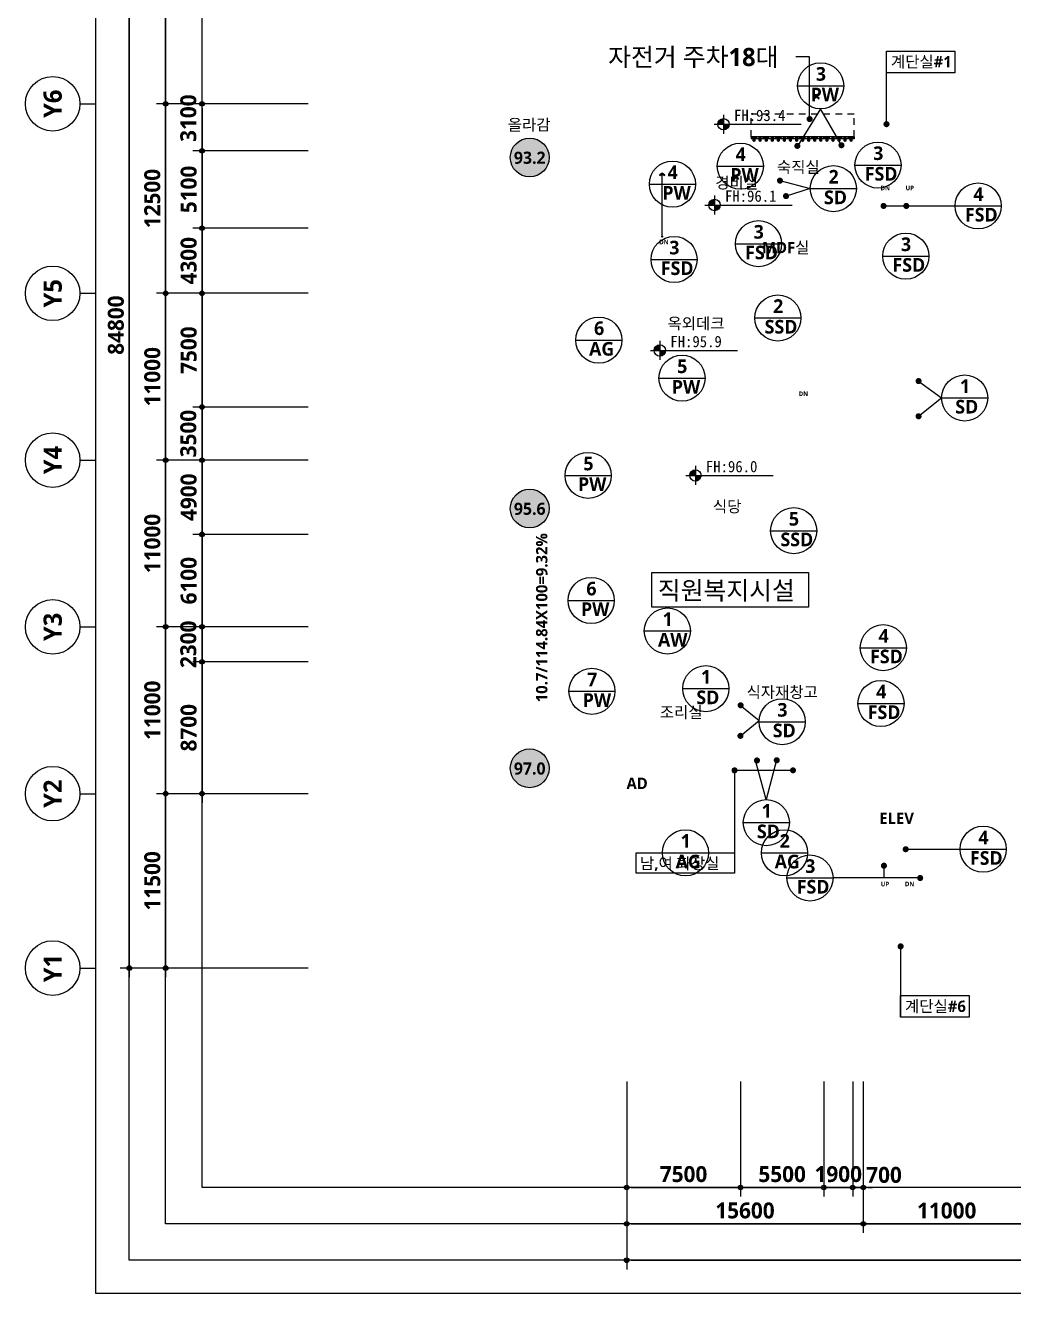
# Model space of a CAD drawing. Header units: millimetres. Extents: x 28132 to 190005487, y 7641 to 455456909.
# Drawn here: x 532132 to 597295, y 36445 to 120087 of the extents above; entities that cross this region are included whole.
import ezdxf
from ezdxf.enums import TextEntityAlignment as Align

# ---------------------------------------------------------------- set-up
doc = ezdxf.new("R2010")
doc.units = ezdxf.units.MM
doc.header["$LTSCALE"] = 400
doc.header["$MEASUREMENT"] = 0
doc.header["$PDSIZE"] = -10
doc.linetypes.add('HID', pattern=[2, 1.1, -0.9])
doc.layers.get('0').update_dxf_attribs({"linetype": 'CONTINUOUS'})
doc.layers.get('Defpoints').update_dxf_attribs({"color": 153, "linetype": 'CONTINUOUS'})
for name, color, linetype in [('0_AW', 3, 'CONTINUOUS'), ('0_FSD', 1, 'CONTINUOUS'), ('0_SD', 4, 'CONTINUOUS'), ('0_SSD', 4, 'CONTINUOUS'), ('A-ANNO-TEXT2', 7, 'CONTINUOUS'), ('SYM', 8, 'CONTINUOUS'), ('X-SEC-종$0$A-ST-AXIS-BUB', 7, 'CONTINUOUS'), ('도로레벨', 5, 'CONTINUOUS'), ('자전거거치대', 5, 'CONTINUOUS')]:
    doc.layers.add(name, color=color, linetype=linetype)
doc.layers.add('A-XXXX-SYMB', color=7, linetype='CONTINUOUS', lineweight=25)
doc.layers.add('XR-평면도$0$A-SSXK-LEAD', color=7, linetype='CONTINUOUS', lineweight=25)
doc.layers.add('Defpoint', color=161, linetype='CONTINUOUS', plot=False)
doc.styles.add('돋움체', font='')
doc.styles.add('송현플러스-돋움체', font='NanumGothicBold.ttf')
doc.styles.get('돋움체').set_extended_font_data('DotumChe')
doc.dimstyles.new('SHP 600', dxfattribs={"dimscale": 300, "dimtxt": 3.5, "dimasz": 1, "dimexe": 2, "dimexo": 2, "dimgap": 1, "dimtad": 1, "dimdec": 0, "dimzin": 0, "dimdsep": 46, "dimtxsty": '송현플러스-돋움체', "dimblk": 'DIMDOT', "dimcen": 0.09, "dimclrt": 3, "dimadec": 0, "dimazin": 1, "dimtfac": 1, "dimtdec": 0, "dimtix": 1, "dimtmove": 2, "dimatfit": 0, "dimldrblk": 'DIMDOT', "dimfxl": 1, "dimtfillclr": 3, "dimtolj": 1, "dimtzin": 0, "dimarcsym": 0})

# ---------------------------------------------------------------- blocks, each defined once
blk = doc.blocks.new('DIMDOT')
at = {"color": 0}
blk.add_line((-2, 0), (2, 0), dxfattribs=at)
for radius in [0.5, 0.25]:
    blk.add_circle((0, 0), radius, dxfattribs=at)
blk = doc.blocks.new('*D105')
at = {"color": 0, "lineweight": -2}
for p, q in [((550782, 142716), (538382, 142716)), ((538982, 142416), (538982, 58216)), ((550782, 57916), (538382, 57916))]:
    blk.add_line(p, q, dxfattribs=at)
at = {"layer": 'Defpoints', "color": 0}
for p in [(551382, 142716), (538982, 57916), (551382, 57916)]:
    blk.add_point(p, dxfattribs=at)
at = {"color": 0, "linetype": 'ByBlock', "lineweight": -2, "xscale": 300, "yscale": 300, "zscale": 300}
for p, rotation in [((538982, 142716), 90), ((538982, 57916), 270)]:
    blk.add_blockref('DIMDOT', p, dxfattribs=dict(at, rotation=rotation))
at = {"color": 3, "insert": (538102, 100316), "char_height": 1050, "attachment_point": 5, "rotation": 90, "style": '송현플러스-돋움체'}
blk.add_mtext('\\A1;84800', dxfattribs=at)
blk = doc.blocks.new('*D106')
at = {"color": 0, "lineweight": -2}
for p, q in [((550782, 69416), (540782, 69416)), ((541382, 69116), (541382, 58216)), ((550782, 57916), (540782, 57916))]:
    blk.add_line(p, q, dxfattribs=at)
at = {"layer": 'Defpoints', "color": 0}
for p in [(551382, 69416), (541382, 57916), (551382, 57916)]:
    blk.add_point(p, dxfattribs=at)
at = {"color": 0, "linetype": 'ByBlock', "lineweight": -2, "xscale": 300, "yscale": 300, "zscale": 300}
for p, rotation in [((541382, 69416), 90), ((541382, 57916), 270)]:
    blk.add_blockref('DIMDOT', p, dxfattribs=dict(at, rotation=rotation))
at = {"color": 3, "insert": (540505, 63666), "char_height": 1050, "attachment_point": 5, "rotation": 90, "style": '송현플러스-돋움체'}
blk.add_mtext('\\A1;11500', dxfattribs=at)
blk = doc.blocks.new('*D107')
at = {"color": 0, "lineweight": -2}
for p, q in [((550782, 80416), (540782, 80416)), ((541382, 80116), (541382, 69716)), ((550782, 69416), (540782, 69416))]:
    blk.add_line(p, q, dxfattribs=at)
at = {"layer": 'Defpoints', "color": 0}
for p in [(551382, 80416), (541382, 69416), (551382, 69416)]:
    blk.add_point(p, dxfattribs=at)
at = {"color": 0, "linetype": 'ByBlock', "lineweight": -2, "xscale": 300, "yscale": 300, "zscale": 300}
for p, rotation in [((541382, 80416), 90), ((541382, 69416), 270)]:
    blk.add_blockref('DIMDOT', p, dxfattribs=dict(at, rotation=rotation))
at = {"color": 3, "insert": (540506, 74916), "char_height": 1050, "attachment_point": 5, "rotation": 90, "style": '송현플러스-돋움체'}
blk.add_mtext('\\A1;11000', dxfattribs=at)
blk = doc.blocks.new('*D108')
at = {"color": 0, "lineweight": -2}
for p, q in [((550782, 91416), (540782, 91416)), ((541382, 91116), (541382, 80716)), ((550782, 80416), (540782, 80416))]:
    blk.add_line(p, q, dxfattribs=at)
at = {"layer": 'Defpoints', "color": 0}
for p in [(551382, 91416), (541382, 80416), (551382, 80416)]:
    blk.add_point(p, dxfattribs=at)
at = {"color": 0, "linetype": 'ByBlock', "lineweight": -2, "xscale": 300, "yscale": 300, "zscale": 300}
for p, rotation in [((541382, 91416), 90), ((541382, 80416), 270)]:
    blk.add_blockref('DIMDOT', p, dxfattribs=dict(at, rotation=rotation))
at = {"color": 3, "insert": (540506, 85916), "char_height": 1050, "attachment_point": 5, "rotation": 90, "style": '송현플러스-돋움체'}
blk.add_mtext('\\A1;11000', dxfattribs=at)
blk = doc.blocks.new('*D109')
at = {"color": 0, "lineweight": -2}
for p, q in [((550782, 102416), (540782, 102416)), ((541382, 102116), (541382, 91716)), ((550782, 91416), (540782, 91416))]:
    blk.add_line(p, q, dxfattribs=at)
at = {"layer": 'Defpoints', "color": 0}
for p in [(551382, 102416), (541382, 91416), (551382, 91416)]:
    blk.add_point(p, dxfattribs=at)
at = {"color": 0, "linetype": 'ByBlock', "lineweight": -2, "xscale": 300, "yscale": 300, "zscale": 300}
for p, rotation in [((541382, 102416), 90), ((541382, 91416), 270)]:
    blk.add_blockref('DIMDOT', p, dxfattribs=dict(at, rotation=rotation))
at = {"color": 3, "insert": (540506, 96916), "char_height": 1050, "attachment_point": 5, "rotation": 90, "style": '송현플러스-돋움체'}
blk.add_mtext('\\A1;11000', dxfattribs=at)
blk = doc.blocks.new('*D110')
at = {"color": 0, "lineweight": -2}
for p, q in [((550782, 114916), (540782, 114916)), ((541382, 114616), (541382, 102716)), ((550782, 102416), (540782, 102416))]:
    blk.add_line(p, q, dxfattribs=at)
at = {"layer": 'Defpoints', "color": 0}
for p in [(551382, 114916), (541382, 102416), (551382, 102416)]:
    blk.add_point(p, dxfattribs=at)
at = {"color": 0, "linetype": 'ByBlock', "lineweight": -2, "xscale": 300, "yscale": 300, "zscale": 300}
for p, rotation in [((541382, 114916), 90), ((541382, 102416), 270)]:
    blk.add_blockref('DIMDOT', p, dxfattribs=dict(at, rotation=rotation))
at = {"color": 3, "insert": (540503, 108666), "char_height": 1050, "attachment_point": 5, "rotation": 90, "style": '송현플러스-돋움체'}
blk.add_mtext('\\A1;12500', dxfattribs=at)
blk = doc.blocks.new('*D111')
at = {"color": 0, "lineweight": -2}
for p, q in [((550782, 130216), (540782, 130216)), ((541382, 129916), (541382, 115216)), ((550782, 114916), (540782, 114916))]:
    blk.add_line(p, q, dxfattribs=at)
at = {"layer": 'Defpoints', "color": 0}
for p in [(551382, 130216), (541382, 114916), (551382, 114916)]:
    blk.add_point(p, dxfattribs=at)
at = {"color": 0, "linetype": 'ByBlock', "lineweight": -2, "xscale": 300, "yscale": 300, "zscale": 300}
for p, rotation in [((541382, 130216), 90), ((541382, 114916), 270)]:
    blk.add_blockref('DIMDOT', p, dxfattribs=dict(at, rotation=rotation))
at = {"color": 3, "insert": (540502, 122566), "char_height": 1050, "attachment_point": 5, "rotation": 90, "style": '송현플러스-돋움체'}
blk.add_mtext('\\A1;15300', dxfattribs=at)
blk = doc.blocks.new('*D113')
at = {"color": 0, "lineweight": -2}
for p, q in [((550782, 114916), (543182, 114916)), ((543782, 114616), (543782, 112116)), ((550782, 111816), (543182, 111816))]:
    blk.add_line(p, q, dxfattribs=at)
at = {"layer": 'Defpoints', "color": 0}
for p in [(551382, 114916), (543782, 111816), (551382, 111816)]:
    blk.add_point(p, dxfattribs=at)
at = {"color": 0, "linetype": 'ByBlock', "lineweight": -2, "xscale": 300, "yscale": 300, "zscale": 300}
for p, rotation in [((543782, 114916), 90), ((543782, 111816), 270)]:
    blk.add_blockref('DIMDOT', p, dxfattribs=dict(at, rotation=rotation))
at = {"color": 3, "insert": (542881, 113966), "char_height": 1050, "attachment_point": 5, "rotation": 90, "style": '송현플러스-돋움체'}
blk.add_mtext('\\A1;3100', dxfattribs=at)
blk = doc.blocks.new('*D114')
at = {"color": 0, "lineweight": -2}
for p, q in [((550782, 111816), (543182, 111816)), ((543782, 111516), (543782, 107016)), ((550782, 106716), (543182, 106716))]:
    blk.add_line(p, q, dxfattribs=at)
at = {"layer": 'Defpoints', "color": 0}
for p in [(551382, 111816), (543782, 106716), (551382, 106716)]:
    blk.add_point(p, dxfattribs=at)
at = {"color": 0, "linetype": 'ByBlock', "lineweight": -2, "xscale": 300, "yscale": 300, "zscale": 300}
for p, rotation in [((543782, 111816), 90), ((543782, 106716), 270)]:
    blk.add_blockref('DIMDOT', p, dxfattribs=dict(at, rotation=rotation))
at = {"color": 3, "insert": (542905, 109266), "char_height": 1050, "attachment_point": 5, "rotation": 90, "style": '송현플러스-돋움체'}
blk.add_mtext('\\A1;5100', dxfattribs=at)
blk = doc.blocks.new('*D115')
at = {"color": 0, "lineweight": -2}
for p, q in [((550782, 106716), (543182, 106716)), ((543782, 106416), (543782, 102716)), ((550782, 102416), (543182, 102416))]:
    blk.add_line(p, q, dxfattribs=at)
at = {"layer": 'Defpoints', "color": 0}
for p in [(551382, 106716), (543782, 102416), (551382, 102416)]:
    blk.add_point(p, dxfattribs=at)
at = {"color": 0, "linetype": 'ByBlock', "lineweight": -2, "xscale": 300, "yscale": 300, "zscale": 300}
for p, rotation in [((543782, 106716), 90), ((543782, 102416), 270)]:
    blk.add_blockref('DIMDOT', p, dxfattribs=dict(at, rotation=rotation))
at = {"color": 3, "insert": (542902, 104566), "char_height": 1050, "attachment_point": 5, "rotation": 90, "style": '송현플러스-돋움체'}
blk.add_mtext('\\A1;4300', dxfattribs=at)
blk = doc.blocks.new('*D116')
at = {"color": 0, "lineweight": -2}
for p, q in [((550782, 102416), (543182, 102416)), ((543782, 102116), (543782, 95216)), ((550782, 94916), (543182, 94916))]:
    blk.add_line(p, q, dxfattribs=at)
at = {"layer": 'Defpoints', "color": 0}
for p in [(551382, 102416), (543782, 94916), (551382, 94916)]:
    blk.add_point(p, dxfattribs=at)
at = {"color": 0, "linetype": 'ByBlock', "lineweight": -2, "xscale": 300, "yscale": 300, "zscale": 300}
for p, rotation in [((543782, 102416), 90), ((543782, 94916), 270)]:
    blk.add_blockref('DIMDOT', p, dxfattribs=dict(at, rotation=rotation))
at = {"color": 3, "insert": (542905, 98666), "char_height": 1050, "attachment_point": 5, "rotation": 90, "style": '송현플러스-돋움체'}
blk.add_mtext('\\A1;7500', dxfattribs=at)
blk = doc.blocks.new('*D117')
at = {"color": 0, "lineweight": -2}
for p, q in [((550782, 94916), (543182, 94916)), ((543782, 94616), (543782, 91716)), ((550782, 91416), (543182, 91416))]:
    blk.add_line(p, q, dxfattribs=at)
at = {"layer": 'Defpoints', "color": 0}
for p in [(551382, 94916), (543782, 91416), (551382, 91416)]:
    blk.add_point(p, dxfattribs=at)
at = {"color": 0, "linetype": 'ByBlock', "lineweight": -2, "xscale": 300, "yscale": 300, "zscale": 300}
for p, rotation in [((543782, 94916), 90), ((543782, 91416), 270)]:
    blk.add_blockref('DIMDOT', p, dxfattribs=dict(at, rotation=rotation))
at = {"color": 3, "insert": (542881, 93166), "char_height": 1050, "attachment_point": 5, "rotation": 90, "style": '송현플러스-돋움체'}
blk.add_mtext('\\A1;3500', dxfattribs=at)
blk = doc.blocks.new('*D118')
at = {"color": 0, "lineweight": -2}
for p, q in [((550782, 91416), (543182, 91416)), ((543782, 91116), (543782, 86816)), ((550782, 86516), (543182, 86516))]:
    blk.add_line(p, q, dxfattribs=at)
at = {"layer": 'Defpoints', "color": 0}
for p in [(551382, 91416), (543782, 86516), (551382, 86516)]:
    blk.add_point(p, dxfattribs=at)
at = {"color": 0, "linetype": 'ByBlock', "lineweight": -2, "xscale": 300, "yscale": 300, "zscale": 300}
for p, rotation in [((543782, 91416), 90), ((543782, 86516), 270)]:
    blk.add_blockref('DIMDOT', p, dxfattribs=dict(at, rotation=rotation))
at = {"color": 3, "insert": (542902, 88966), "char_height": 1050, "attachment_point": 5, "rotation": 90, "style": '송현플러스-돋움체'}
blk.add_mtext('\\A1;4900', dxfattribs=at)
blk = doc.blocks.new('*D119')
at = {"color": 0, "lineweight": -2}
for p, q in [((550782, 86516), (543182, 86516)), ((543782, 86216), (543782, 80716)), ((550782, 80416), (543182, 80416))]:
    blk.add_line(p, q, dxfattribs=at)
at = {"layer": 'Defpoints', "color": 0}
for p in [(551382, 86516), (543782, 80416), (551382, 80416)]:
    blk.add_point(p, dxfattribs=at)
at = {"color": 0, "linetype": 'ByBlock', "lineweight": -2, "xscale": 300, "yscale": 300, "zscale": 300}
for p, rotation in [((543782, 86516), 90), ((543782, 80416), 270)]:
    blk.add_blockref('DIMDOT', p, dxfattribs=dict(at, rotation=rotation))
at = {"color": 3, "insert": (542902, 83466), "char_height": 1050, "attachment_point": 5, "rotation": 90, "style": '송현플러스-돋움체'}
blk.add_mtext('\\A1;6100', dxfattribs=at)
blk = doc.blocks.new('*D120')
at = {"color": 0, "lineweight": -2}
for p, q in [((550782, 80416), (543182, 80416)), ((543782, 80116), (543782, 78416)), ((550782, 78116), (543182, 78116))]:
    blk.add_line(p, q, dxfattribs=at)
at = {"layer": 'Defpoints', "color": 0}
for p in [(551382, 80416), (543782, 78116), (551382, 78116)]:
    blk.add_point(p, dxfattribs=at)
at = {"color": 0, "linetype": 'ByBlock', "lineweight": -2, "xscale": 300, "yscale": 300, "zscale": 300}
for p, rotation in [((543782, 80416), 90), ((543782, 78116), 270)]:
    blk.add_blockref('DIMDOT', p, dxfattribs=dict(at, rotation=rotation))
at = {"color": 3, "insert": (542881, 79266), "char_height": 1050, "attachment_point": 5, "rotation": 90, "style": '송현플러스-돋움체'}
blk.add_mtext('\\A1;2300', dxfattribs=at)
blk = doc.blocks.new('*D121')
at = {"color": 0, "lineweight": -2}
for p, q in [((550782, 78116), (543182, 78116)), ((543782, 77816), (543782, 69716)), ((550782, 69416), (543182, 69416))]:
    blk.add_line(p, q, dxfattribs=at)
at = {"layer": 'Defpoints', "color": 0}
for p in [(551382, 78116), (543782, 69416), (551382, 69416)]:
    blk.add_point(p, dxfattribs=at)
at = {"color": 0, "linetype": 'ByBlock', "lineweight": -2, "xscale": 300, "yscale": 300, "zscale": 300}
for p, rotation in [((543782, 78116), 90), ((543782, 69416), 270)]:
    blk.add_blockref('DIMDOT', p, dxfattribs=dict(at, rotation=rotation))
at = {"color": 3, "insert": (542902, 73766), "char_height": 1050, "attachment_point": 5, "rotation": 90, "style": '송현플러스-돋움체'}
blk.add_mtext('\\A1;8700', dxfattribs=at)
blk = doc.blocks.new('X-SEC-종$0$A-ST-AXIS-BUB-1')
at = {"layer": 'X-SEC-종$0$A-ST-AXIS-BUB'}
blk.add_line((0, 350), (0, 0), dxfattribs=at)
blk.add_circle((0, 950), 600, dxfattribs=at)
blk = doc.blocks.new('A$C2E1A0DD2')
at = {"layer": 'A-XXXX-SYMB'}
h = blk.add_hatch(color=256, dxfattribs=at)
h.paths.add_polyline_path([(750, 1200, 0.4142136), (300, 750), (750, 750)])
h.paths.add_polyline_path([(1200, 750), (750, 750), (750, 300, 0.4142136)])
for p, q in [((750, 1500), (750, 0)), ((0, 750), (1500, 750))]:
    blk.add_line(p, q, dxfattribs=at)
blk.add_circle((750, 750), 450, dxfattribs=at)
blk = doc.blocks.new('A$C33BE775C')
at = {"layer": 'A-XXXX-SYMB'}
blk.add_line((1250, 625), (5743, 625), dxfattribs=at)
at = {"layer": 'A-XXXX-SYMB', "xscale": 0.8333333333333334, "yscale": 0.8333333333333334, "zscale": 0.8333333333333334}
blk.add_blockref('A$C2E1A0DD2', (0, 0), dxfattribs=at)
blk = doc.blocks.new('XR-평면도$0$8F-PLAN$0$arrow2')
at = {"color": 8}
blk.add_lwpolyline([(0, 0.87), (0.74, 0), (0, -0.87), (0.15, -1), (1, 0), (0.15, 1)], close=True, dxfattribs=at)
for points in [[(0, 0.87), (0.15, 1), (0.74, 0), (1, 0)], [(0.74, 0), (1, 0), (0, -0.87), (0.15, -1)]]:
    blk.add_solid(points, dxfattribs=at)
blk = doc.blocks.new('*D289')
at = {"color": 0, "lineweight": -2}
for p, q in [((587382, 50445), (587382, 40445)), ((598382, 50445), (598382, 40445)), ((587682, 41045), (598082, 41045))]:
    blk.add_line(p, q, dxfattribs=at)
at = {"layer": 'Defpoints', "color": 0}
for p in [(587382, 51045), (598382, 51045), (598382, 41045)]:
    blk.add_point(p, dxfattribs=at)
at = {"color": 0, "linetype": 'ByBlock', "lineweight": -2, "xscale": 300, "yscale": 300, "zscale": 300, "rotation": 180}
blk.add_blockref('DIMDOT', (587382, 41045), dxfattribs=at)
at = {"color": 0, "linetype": 'ByBlock', "lineweight": -2, "xscale": 300, "yscale": 300, "zscale": 300}
blk.add_blockref('DIMDOT', (598382, 41045), dxfattribs=at)
at = {"color": 3, "insert": (592882, 41921), "char_height": 1050, "attachment_point": 5, "style": '송현플러스-돋움체'}
blk.add_mtext('\\A1;11000', dxfattribs=at)
blk = doc.blocks.new('*D290')
at = {"color": 0, "lineweight": -2}
for p, q in [((571782, 50445), (571782, 40445)), ((587382, 50445), (587382, 40445)), ((572082, 41045), (587082, 41045))]:
    blk.add_line(p, q, dxfattribs=at)
at = {"layer": 'Defpoints', "color": 0}
for p in [(571782, 51045), (587382, 51045), (587382, 41045)]:
    blk.add_point(p, dxfattribs=at)
at = {"color": 0, "linetype": 'ByBlock', "lineweight": -2, "xscale": 300, "yscale": 300, "zscale": 300, "rotation": 180}
blk.add_blockref('DIMDOT', (571782, 41045), dxfattribs=at)
at = {"color": 0, "linetype": 'ByBlock', "lineweight": -2, "xscale": 300, "yscale": 300, "zscale": 300}
blk.add_blockref('DIMDOT', (587382, 41045), dxfattribs=at)
at = {"color": 3, "insert": (579582, 41924), "char_height": 1050, "attachment_point": 5, "style": '송현플러스-돋움체'}
blk.add_mtext('\\A1;15600', dxfattribs=at)
blk = doc.blocks.new('*D291')
at = {"color": 0, "lineweight": -2}
for p, q in [((571782, 50445), (571782, 42845)), ((579282, 50445), (579282, 42845)), ((572082, 43445), (578982, 43445))]:
    blk.add_line(p, q, dxfattribs=at)
at = {"layer": 'Defpoints', "color": 0}
for p in [(571782, 51045), (579282, 51045), (579282, 43445)]:
    blk.add_point(p, dxfattribs=at)
at = {"color": 0, "linetype": 'ByBlock', "lineweight": -2, "xscale": 300, "yscale": 300, "zscale": 300, "rotation": 180}
blk.add_blockref('DIMDOT', (571782, 43445), dxfattribs=at)
at = {"color": 0, "linetype": 'ByBlock', "lineweight": -2, "xscale": 300, "yscale": 300, "zscale": 300}
blk.add_blockref('DIMDOT', (579282, 43445), dxfattribs=at)
at = {"color": 3, "insert": (575532, 44322), "char_height": 1050, "attachment_point": 5, "style": '송현플러스-돋움체'}
blk.add_mtext('\\A1;7500', dxfattribs=at)
blk = doc.blocks.new('*D292')
at = {"color": 0, "lineweight": -2}
for p, q in [((579282, 50445), (579282, 42845)), ((584782, 50445), (584782, 42845)), ((579582, 43445), (584482, 43445))]:
    blk.add_line(p, q, dxfattribs=at)
at = {"layer": 'Defpoints', "color": 0}
for p in [(579282, 51045), (584782, 51045), (584782, 43445)]:
    blk.add_point(p, dxfattribs=at)
at = {"color": 0, "linetype": 'ByBlock', "lineweight": -2, "xscale": 300, "yscale": 300, "zscale": 300, "rotation": 180}
blk.add_blockref('DIMDOT', (579282, 43445), dxfattribs=at)
at = {"color": 0, "linetype": 'ByBlock', "lineweight": -2, "xscale": 300, "yscale": 300, "zscale": 300}
blk.add_blockref('DIMDOT', (584782, 43445), dxfattribs=at)
at = {"color": 3, "insert": (582032, 44322), "char_height": 1050, "attachment_point": 5, "style": '송현플러스-돋움체'}
blk.add_mtext('\\A1;5500', dxfattribs=at)
blk = doc.blocks.new('*D293')
at = {"color": 0, "lineweight": -2}
for p, q in [((584782, 50445), (584782, 42845)), ((586682, 50445), (586682, 42845)), ((584482, 43445), (584182, 43445)), ((584782, 43445), (586682, 43445)), ((586982, 43445), (587282, 43445))]:
    blk.add_line(p, q, dxfattribs=at)
at = {"layer": 'Defpoints', "color": 0}
for p in [(584782, 51045), (586682, 51045), (586682, 43445)]:
    blk.add_point(p, dxfattribs=at)
at = {"color": 0, "linetype": 'ByBlock', "lineweight": -2, "xscale": 300, "yscale": 300, "zscale": 300}
blk.add_blockref('DIMDOT', (584782, 43445), dxfattribs=at)
at = {"color": 0, "linetype": 'ByBlock', "lineweight": -2, "xscale": 300, "yscale": 300, "zscale": 300, "rotation": 180}
blk.add_blockref('DIMDOT', (586682, 43445), dxfattribs=at)
at = {"color": 3, "insert": (585732, 44324), "char_height": 1050, "attachment_point": 5, "style": '송현플러스-돋움체'}
blk.add_mtext('\\A1;1900', dxfattribs=at)
blk = doc.blocks.new('*D294')
at = {"color": 0, "lineweight": -2}
for p, q in [((586682, 50445), (586682, 42845)), ((587382, 50445), (587382, 42845)), ((586382, 43445), (586082, 43445)), ((586682, 43445), (587382, 43445)), ((587682, 43445), (587982, 43445))]:
    blk.add_line(p, q, dxfattribs=at)
at = {"layer": 'Defpoints', "color": 0}
for p in [(586682, 51045), (587382, 51045), (587382, 43445)]:
    blk.add_point(p, dxfattribs=at)
at = {"color": 0, "linetype": 'ByBlock', "lineweight": -2, "xscale": 300, "yscale": 300, "zscale": 300}
blk.add_blockref('DIMDOT', (586682, 43445), dxfattribs=at)
at = {"color": 0, "linetype": 'ByBlock', "lineweight": -2, "xscale": 300, "yscale": 300, "zscale": 300, "rotation": 180}
blk.add_blockref('DIMDOT', (587382, 43445), dxfattribs=at)
at = {"color": 3, "insert": (588751, 44271), "char_height": 1050, "attachment_point": 5, "style": '송현플러스-돋움체'}
blk.add_mtext('\\A1;700', dxfattribs=at)
blk = doc.blocks.new('*D295')
at = {"color": 0, "lineweight": -2}
for p, q in [((571782, 50445), (571782, 38045)), ((686382, 50445), (686382, 38045)), ((572082, 38645), (686082, 38645))]:
    blk.add_line(p, q, dxfattribs=at)
at = {"layer": 'Defpoints', "color": 0}
for p in [(571782, 51045), (686382, 51045), (686382, 38645)]:
    blk.add_point(p, dxfattribs=at)
at = {"color": 0, "linetype": 'ByBlock', "lineweight": -2, "xscale": 300, "yscale": 300, "zscale": 300, "rotation": 180}
blk.add_blockref('DIMDOT', (571782, 38645), dxfattribs=at)
at = {"color": 0, "linetype": 'ByBlock', "lineweight": -2, "xscale": 300, "yscale": 300, "zscale": 300}
blk.add_blockref('DIMDOT', (686382, 38645), dxfattribs=at)
at = {"color": 3, "insert": (629082, 39524), "char_height": 1050, "attachment_point": 5, "style": '송현플러스-돋움체'}
blk.add_mtext('\\A1;114600', dxfattribs=at)
blk = doc.blocks.new('*U378')
at = {"layer": 'Defpoint', "linetype": 'HID'}
for p, q in [((-400, -61), (-400, -1561)), ((6400, -61), (6400, -1561)), ((6400, -1561), (-400, -1561))]:
    blk.add_line(p, q, dxfattribs=at)
at = {"layer": 'SYM', "color": 5}
for p, q in [((-400, -61), (-400, 49)), ((6400, -61), (6400, 49))]:
    blk.add_line(p, q, dxfattribs=at)
at = {"layer": '자전거거치대'}
for p, q in [((6400, 49), (-400, 49)), ((6400, -61), (-400, -61))]:
    blk.add_line(p, q, dxfattribs=at)
at = {"layer": '자전거거치대', "linetype": 'HID'}
blk.add_line((6400, 0), (-400, 0), dxfattribs=at)
at = {"layer": '자전거거치대'}
for points in [[(-170, 169), (-170, -76, 1), (-145, -76), (-145, 169, 0.414214), (-200, 225, 0.414214), (-255, 169), (-255, -76, 1), (-230, -76), (-230, 169, -0.414214), (-200, 199, -0.414212), (-170, 169)], [(230, 169), (230, -76, 1), (255, -76), (255, 169, 0.414214), (200, 225, 0.414214), (145, 169), (145, -76, 1), (170, -76), (170, 169, -0.414214), (200, 199, -0.414212), (230, 169)], [(630, 169), (630, -76, 1), (655, -76), (655, 169, 0.414214), (600, 225, 0.414214), (545, 169), (545, -76, 1), (570, -76), (570, 169, -0.414214), (600, 199, -0.414212), (630, 169)], [(1030, 169), (1030, -76, 1), (1055, -76), (1055, 169, 0.414214), (1000, 225, 0.414214), (945, 169), (945, -76, 1), (970, -76), (970, 169, -0.414214), (1000, 199, -0.414212), (1030, 169)], [(1430, 169), (1430, -76, 1), (1455, -76), (1455, 169, 0.414214), (1400, 225, 0.414214), (1345, 169), (1345, -76, 1), (1370, -76), (1370, 169, -0.414214), (1400, 199, -0.414212), (1430, 169)], [(1830, 169), (1830, -76, 1), (1855, -76), (1855, 169, 0.414214), (1800, 225, 0.414214), (1745, 169), (1745, -76, 1), (1770, -76), (1770, 169, -0.414214), (1800, 199, -0.414212), (1830, 169)], [(2230, 169), (2230, -76, 1), (2255, -76), (2255, 169, 0.414214), (2200, 225, 0.414214), (2145, 169), (2145, -76, 1), (2170, -76), (2170, 169, -0.414214), (2200, 199, -0.414212), (2230, 169)], [(2630, 169), (2630, -76, 1), (2655, -76), (2655, 169, 0.414214), (2600, 225, 0.414214), (2545, 169), (2545, -76, 1), (2570, -76), (2570, 169, -0.414214), (2600, 199, -0.414212), (2630, 169)], [(3030, 169), (3030, -76, 1), (3055, -76), (3055, 169, 0.414214), (3000, 225, 0.414214), (2945, 169), (2945, -76, 1), (2970, -76), (2970, 169, -0.414214), (3000, 199, -0.414212), (3030, 169)], [(3430, 169), (3430, -76, 1), (3455, -76), (3455, 169, 0.414214), (3400, 225, 0.414214), (3345, 169), (3345, -76, 1), (3370, -76), (3370, 169, -0.414214), (3400, 199, -0.414212), (3430, 169)], [(3830, 169), (3830, -76, 1), (3855, -76), (3855, 169, 0.414214), (3800, 225, 0.414214), (3745, 169), (3745, -76, 1), (3770, -76), (3770, 169, -0.414214), (3800, 199, -0.414212), (3830, 169)], [(4230, 169), (4230, -76, 1), (4255, -76), (4255, 169, 0.414214), (4200, 225, 0.414214), (4145, 169), (4145, -76, 1), (4170, -76), (4170, 169, -0.414214), (4200, 199, -0.414212), (4230, 169)], [(4630, 169), (4630, -76, 1), (4655, -76), (4655, 169, 0.414214), (4600, 225, 0.414214), (4545, 169), (4545, -76, 1), (4570, -76), (4570, 169, -0.414214), (4600, 199, -0.414212), (4630, 169)], [(5030, 169), (5030, -76, 1), (5055, -76), (5055, 169, 0.414214), (5000, 225, 0.414214), (4945, 169), (4945, -76, 1), (4970, -76), (4970, 169, -0.414214), (5000, 199, -0.414212), (5030, 169)], [(5430, 169), (5430, -76, 1), (5455, -76), (5455, 169, 0.414214), (5400, 225, 0.414214), (5345, 169), (5345, -76, 1), (5370, -76), (5370, 169, -0.414214), (5400, 199, -0.414212), (5430, 169)], [(5830, 169), (5830, -76, 1), (5855, -76), (5855, 169, 0.414214), (5800, 225, 0.414214), (5745, 169), (5745, -76, 1), (5770, -76), (5770, 169, -0.414214), (5800, 199, -0.414212), (5830, 169)], [(6230, 169), (6230, -76, 1), (6255, -76), (6255, 169, 0.414214), (6200, 225, 0.414214), (6145, 169), (6145, -76, 1), (6170, -76), (6170, 169, -0.414214), (6200, 199, -0.414212), (6230, 169)]]:
    blk.add_lwpolyline(points, format="xyb", dxfattribs=at)

msp = doc.modelspace()

# ---------------------------------------------------------------- hatches: boundary and pattern name
at = {"layer": '도로레벨', "linetype": 'Continuous', "true_color": 0xffffff}
h = msp.add_hatch(color=7, dxfattribs=at)
edge = h.paths.add_edge_path()
edge.add_arc((565387.4, 111372.4), 1279.4, 0, 360)
h = msp.add_hatch(color=7, dxfattribs=at)
edge = h.paths.add_edge_path()
edge.add_arc((565387.4, 88222.4), 1279.4, 0, 360)
h = msp.add_hatch(color=7, dxfattribs=at)
edge = h.paths.add_edge_path()
edge.add_arc((565387.4, 71092.4), 1279.4, 0, 360)

# ---------------------------------------------------------------- linework, layer by layer
for points in [[(585943.6, 112181.3), (584569.9, 114581.2), (583033.3, 112116.3)], [(581886.8, 109846.3), (583889.6, 109319.1), (582286.8, 108826.3)], [(588720.4, 108177.7), (593437.4, 108177.7)], [(591026.8, 96628.8), (592545.7, 95514.6)], [(591026.8, 94303.8), (592545.7, 95514.6)], [(579256.8, 75246.3), (580513, 74236.3)], [(579281.8, 73230.6), (580513, 74236.3)], [(580988.2, 69025.9), (580271.8, 71606.3)], [(581675.7, 71721.7), (580988.2, 69025.9)], [(590178.1, 65753), (593766.3, 65753)], [(588741.8, 64666.3), (588741.8, 63856.3)], [(591131.8, 63856.3), (585388.2, 63856.3)]]:
    msp.add_lwpolyline(points)
at = {"const_width": 200}
for points in [[(582933.3, 112136.3, 1), (583133.3, 112136.3, 1)], [(585843.6, 112181.3, 1), (586043.6, 112181.3, 1)], [(581786.8, 109846.3, 1), (581986.8, 109846.3, 1)], [(582186.8, 108826.3, 1), (582386.8, 108826.3, 1)], [(588620.4, 108177.7, 1), (588820.4, 108177.7, 1)], [(590117.1, 108177.7, 1), (590317.1, 108177.7, 1)], [(590926.8, 96628.8, 1), (591126.8, 96628.8, 1)], [(590926.8, 94303.8, 1), (591126.8, 94303.8, 1)], [(579193.3, 75246.3, 1), (579393.3, 75246.3, 1)], [(579181.8, 73230.6, 1), (579381.8, 73230.6, 1)], [(580271.8, 71606.3, 1), (580471.8, 71606.3, 1)], [(581575.7, 71621.7, 1), (581775.7, 71621.7, 1)], [(590078.1, 65753, 1), (590278.1, 65753, 1)], [(588641.8, 64666.3, 1), (588841.8, 64666.3, 1)], [(591031.8, 63856.3, 1), (591231.8, 63856.3, 1)]]:
    msp.add_lwpolyline(points, format="xyb", close=True, dxfattribs=at)
at = {"layer": '0_AW'}
for p, q in [((568425.1, 99330.5), (571466.5, 99330.5)), ((574132.1, 65515.3), (577173.4, 65515.3)), ((580664.1, 65515.3), (583705.4, 65515.3))]:
    msp.add_line(p, q, dxfattribs=at)
for centre in [(569945.8, 99330.5), (575652.8, 65515.3), (582184.8, 65515.3)]:
    msp.add_circle(centre, 1520.7, dxfattribs=at)
at = {"layer": '0_FSD'}
for p, q in [((586830.8, 110872.4), (589872.1, 110872.4)), ((593437.4, 108177.7), (596478.7, 108177.7)), ((578950.1, 105686), (581991.4, 105686)), ((573384.6, 104648.3), (576425.9, 104648.3)), ((588661.6, 104866.2), (591702.9, 104866.2)), ((587181.3, 79044.5), (590222.6, 79044.5)), ((587027, 75366.7), (590068.3, 75366.7)), ((593766.3, 65753), (596807.6, 65753)), ((582346.9, 63856.3), (585388.2, 63856.3))]:
    msp.add_line(p, q, dxfattribs=at)
for centre in [(588351.4, 110872.4), (594958.1, 108177.7), (580470.7, 105686), (590182.2, 104866.2), (574905.2, 104648.3), (588702, 79044.5), (588547.7, 75366.7), (595286.9, 65753), (583867.5, 63856.3)]:
    msp.add_circle(centre, 1520.7, dxfattribs=at)
at = {"layer": '0_SD'}
for p, q in [((583889.6, 109319.1), (586931, 109319.1)), ((592545.7, 95514.6), (595587, 95514.6)), ((572944.1, 80146.6), (575985.4, 80146.6)), ((575473.9, 76343.7), (578515.2, 76343.7)), ((580511.2, 74161.3), (583552.5, 74161.3)), ((579467.5, 67505.2), (582508.8, 67505.2))]:
    msp.add_line(p, q, dxfattribs=at)
for centre in [(585410.3, 109319.1), (594066.3, 95514.6), (574464.7, 80146.6), (576994.6, 76343.7), (582031.8, 74161.3), (580988.2, 67505.2)]:
    msp.add_circle(centre, 1520.7, dxfattribs=at)
at = {"layer": '0_SSD'}
for p, q in [((583049.2, 116101.8), (586090.5, 116101.8)), ((577756.1, 110799.2), (580797.5, 110799.2)), ((573275, 109618.5), (576316.3, 109618.5)), ((580231.4, 100787.6), (583272.7, 100787.6)), ((573908.4, 96819.8), (576949.7, 96819.8)), ((567719.2, 90407.1), (570760.5, 90407.1)), ((581273.7, 86759.7), (584315, 86759.7)), ((567917, 82160.3), (570958.3, 82160.3)), ((567968.3, 76168.9), (571009.6, 76168.9))]:
    msp.add_line(p, q, dxfattribs=at)
for centre in [(584569.9, 116101.8), (579276.8, 110799.2), (574795.6, 109618.5), (581752, 100787.6), (575429.1, 96819.8), (569239.9, 90407.1), (582794.4, 86759.7), (569437.6, 82160.3), (569489, 76168.9)]:
    msp.add_circle(centre, 1520.7, dxfattribs=at)
at = {"layer": 'Defpoint'}
for points in [[(707981.8, 36444.9), (536781.8, 36444.9), (536781.8, 165016.3), (707981.8, 165016.3)], [(705781.8, 38644.9), (538981.8, 38644.9), (538981.8, 162816.3), (705781.8, 162816.3)], [(703381.8, 41044.9), (541381.8, 41044.9), (541381.8, 160416.3), (703381.8, 160416.3)], [(700981.8, 43444.9), (543781.8, 43444.9), (543781.8, 158016.3), (700981.8, 158016.3)]]:
    msp.add_lwpolyline(points, close=True, dxfattribs=at)
at = {"layer": 'SYM'}
for points in [[(583842.4, 118008.4), (582924.6, 118008.4)], [(583842.4, 113908.6), (583842.4, 118008.4)], [(588912.8, 113570.3), (588912.8, 116965.3)], [(582748.2, 70955.3), (578892.8, 70955.3), (578892.8, 65515.3)], [(589842.8, 59345.3), (589842.8, 54670.3)]]:
    msp.add_lwpolyline(points, dxfattribs=at)
for points in [[(588912.8, 118395.3), (593422.8, 118395.3), (593422.8, 116965.3), (588912.8, 116965.3)], [(573444.3, 83998.4), (583758.5, 83998.4), (583758.5, 81711.1), (573444.3, 81711.1)], [(572412.8, 65515.3), (578892.8, 65515.3), (578892.8, 64180.3), (572412.8, 64180.3)], [(589842.8, 56100.3), (594352.8, 56100.3), (594352.8, 54670.3), (589842.8, 54670.3)]]:
    msp.add_lwpolyline(points, close=True, dxfattribs=at)
at = {"layer": 'SYM', "const_width": 200}
for points in [[(583742.4, 113908.6, 1), (583942.4, 113908.6, 1)], [(588812.8, 113570.3, 1), (589012.8, 113570.3, 1)], [(578792.8, 70955.3, 1), (578992.8, 70955.3, 1)], [(582648.2, 70955.3, 1), (582848.2, 70955.3, 1)], [(589742.8, 59345.3, 1), (589942.8, 59345.3, 1)]]:
    msp.add_lwpolyline(points, format="xyb", close=True, dxfattribs=at)
at = {"layer": 'XR-평면도$0$A-SSXK-LEAD'}
msp.add_line((574120.5, 106159.7), (574120.5, 110346.3), dxfattribs=at)
at = {"layer": 'XR-평면도$0$A-SSXK-LEAD', "const_width": 75}
msp.add_lwpolyline([(574120.5, 106122.2, -1), (574120.5, 106197.2, -1)], format="xyb", close=True, dxfattribs=at)
at = {"layer": '도로레벨', "color": 7, "linetype": 'Continuous'}
for centre in [(565387.4, 111372.4), (565387.4, 88222.4), (565387.4, 71092.4)]:
    msp.add_circle(centre, 1279.4, dxfattribs=at)

# ---------------------------------------------------------------- block references
for p in [(577539.2, 112938.9), (576944.5, 107614.4), (573341.6, 98022.2), (575687.8, 89778.7)]:
    msp.add_blockref('A$C33BE775C', p)
at = {"xscale": -1, "rotation": 180}
msp.add_blockref('*U378', (580381.8, 112663.3), dxfattribs=at)
at = {"layer": 'X-SEC-종$0$A-ST-AXIS-BUB', "xscale": 3, "yscale": 3, "zscale": 3, "rotation": 90}
for p in [(536781.8, 114916.3), (536781.8, 102416.3), (536781.8, 91416.3), (536781.8, 80416.3), (536781.8, 69416.3), (536781.8, 57916.3)]:
    msp.add_blockref('X-SEC-종$0$A-ST-AXIS-BUB-1', p, dxfattribs=at)
at = {"layer": 'XR-평면도$0$A-SSXK-LEAD', "extrusion": (0, 0, -1), "xscale": -166.9148302599861, "yscale": 167.8920954242349, "zscale": -166.9148302599861, "rotation": 269.9999829906214}
for p in [(-584304.7, 115249.4), (-574120.5, 110179.4), (-579011.6, 109946.8)]:
    msp.add_blockref('XR-평면도$0$8F-PLAN$0$arrow2', p, dxfattribs=at)

# ---------------------------------------------------------------- texts
at = {"color": 1, "style": '돋움체'}
for s, p in [('FH:93.4', (578857, 114152.2)), ('FH:96.1', (578262.3, 108827.6)), ('FH:95.9', (574659.4, 99235.4)), ('FH:96.0', (577005.6, 90991.9))]:
    msp.add_text(s, height=750, dxfattribs=at).set_placement(p, align=Align.MIDDLE_LEFT)
at = {"layer": '0_AW', "style": '송현플러스-돋움체'}
for s, p in [('6', (569628.6, 99663.9)), ('AG', (569302.2, 98303.9)), ('1', (575335.6, 65848.8)), ('2', (581867.6, 65848.8)), ('AG', (575009.1, 64488.8)), ('AG', (581541.1, 64488.8))]:
    msp.add_text(s, height=900, dxfattribs=at).set_placement(p)
at = {"layer": '0_FSD', "style": '송현플러스-돋움체'}
for s, p in [('3', (588034.2, 111205.9)), ('FSD', (587477.7, 109845.9)), ('4', (594640.9, 108511.2)), ('FSD', (594084.4, 107151.2)), ('3', (580153.5, 106019.5)), ('3', (574588, 104981.8)), ('FSD', (579597, 104659.5)), ('3', (589865, 105199.6)), ('FSD', (589308.5, 103839.6)), ('FSD', (574031.5, 103621.8)), ('4', (588384.8, 79377.9)), ('FSD', (587828.3, 78018)), ('4', (588230.5, 75700.1)), ('FSD', (587674, 74340.2)), ('4', (594969.7, 66086.4)), ('FSD', (594413.2, 64726.4)), ('3', (583550.4, 64189.8)), ('FSD', (582993.9, 62829.8))]:
    msp.add_text(s, height=900, dxfattribs=at).set_placement(p)
at = {"layer": '0_SD', "style": '송현플러스-돋움체'}
for s, p in [('2', (585093.1, 109652.6)), ('SD', (584791.3, 108292.6)), ('1', (593749.1, 95848)), ('SD', (593447.3, 94488.1)), ('1', (574147.5, 80480.1)), ('AW', (573845.7, 79120.1)), ('1', (576677.4, 76677.1)), ('SD', (576375.5, 75317.1)), ('3', (581714.6, 74494.8)), ('SD', (581412.8, 73134.8)), ('1', (580671, 67838.7)), ('SD', (580369.2, 66478.7))]:
    msp.add_text(s, height=900, dxfattribs=at).set_placement(p)
at = {"layer": '0_SSD', "style": '송현플러스-돋움체'}
for s, p in [('3', (584252.7, 116435.3)), ('PW', (583909.5, 115075.3)), ('4', (578959.6, 111132.7)), ('4', (574478.4, 109952)), ('PW', (578616.4, 109772.7)), ('PW', (574135.2, 108592)), ('2', (581434.8, 101121.1)), ('SSD', (580878.3, 99761.1)), ('5', (575111.9, 97153.2)), ('PW', (574760, 95793.2)), ('5', (568922.7, 90740.5)), ('PW', (568570.8, 89380.5)), ('5', (582477.2, 87093.2)), ('SSD', (581920.7, 85733.2)), ('6', (569120.4, 82493.8)), ('PW', (568768.5, 81133.8)), ('7', (569171.8, 76502.3)), ('PW', (568885.1, 75142.3))]:
    msp.add_text(s, height=900, dxfattribs=at).set_placement(p)
at = {"layer": 'A-ANNO-TEXT2', "style": '송현플러스-돋움체'}
for s, height, p in [('자전거 주차18대', 1200, (570558.7, 117400.7)), ('계단실#1', 750, (589201.6, 117315.1)), ('올라감', 750, (563936.6, 113155.1)), ('숙직실', 750, (581687.5, 110364.1)), ('경비실', 750, (577620.3, 109331.3)), ('DN', 300, (588522.8, 109213.4)), ('UP', 300, (590169.6, 109213.4)), ('DN', 300, (573925.9, 105647.5)), ('MDF실', 750, (580710.3, 105058.6)), ('옥외데크', 750, (574472.1, 100055.7)), ('DN', 300, (583124.1, 95641.3)), ('식당', 750, (577463, 87981.6)), ('직원복지시설', 1200, (573835.7, 82218)), ('식자재창고', 750, (579684.9, 75736)), ('조리실', 750, (573959.7, 74410.1)), ('AD', 750, (571771.5, 69721.7)), ('ELEV', 750, (588438.7, 67415.3)), ('남,여 화장실', 750, (572658, 64443.2)), ('UP', 300, (588534.4, 63307)), ('DN', 300, (590123.9, 63309.8)), ('계단실#6', 750, (590131.6, 55020.1))]:
    msp.add_text(s, height=height, dxfattribs=at).set_placement(p)
at = {"layer": 'A-ANNO-TEXT2', "color": 6, "style": '송현플러스-돋움체'}
for s, p in [('93.2', (565388, 111359.1)), ('95.6', (565388, 88209.1)), ('97.0', (565388, 71079.1))]:
    msp.add_text(s, height=800, dxfattribs=at).set_placement(p, align=Align.MIDDLE_CENTER)
at = {"layer": 'A-ANNO-TEXT2', "style": '송현플러스-돋움체'}
msp.add_text('10.7/114.84X100=9.32%%%', height=750, rotation=90, dxfattribs=at).set_placement((566552, 75444.2))
at = {"layer": 'X-SEC-종$0$A-ST-AXIS-BUB', "style": '송현플러스-돋움체'}
for s, p in [('Y6', (533931.8, 114916.3)), ('Y5', (533931.8, 102416.3)), ('Y4', (533931.8, 91416.3)), ('Y3', (533931.8, 80416.3)), ('Y2', (533931.8, 69416.3)), ('Y1', (533931.8, 57916.3))]:
    msp.add_text(s, height=1200, rotation=90, dxfattribs=at).set_placement(p, align=Align.MIDDLE_CENTER)

# ---------------------------------------------------------------- dimensions: what is measured, and where the dimension line sits
for base, p1, p2, angle, picture, middle in [((538981.8, 57916.3), (551381.8, 142716.3), (551381.8, 57916.3), 90, '*D105', (538102.4, 100316.3)), ((541381.8, 114916.3), (551381.8, 130216.3), (551381.8, 114916.3), 90, '*D111', (540502.4, 122566.3)), ((541381.8, 102416.3), (551381.8, 114916.3), (551381.8, 102416.3), 90, '*D110', (540503.1, 108666.3)), ((543781.8, 106716.3), (551381.8, 111816.3), (551381.8, 106716.3), 90, '*D114', (542904.6, 109266.3)), ((543781.8, 102416.3), (551381.8, 106716.3), (551381.8, 102416.3), 90, '*D115', (542902.4, 104566.3)), ((541381.8, 91416.3), (551381.8, 102416.3), (551381.8, 91416.3), 90, '*D109', (540506.1, 96916.3)), ((543781.8, 94916.3), (551381.8, 102416.3), (551381.8, 94916.3), 90, '*D116', (542904.6, 98666.3)), ((541381.8, 80416.3), (551381.8, 91416.3), (551381.8, 80416.3), 90, '*D108', (540506.1, 85916.3)), ((543781.8, 86516.3), (551381.8, 91416.3), (551381.8, 86516.3), 90, '*D118', (542902.4, 88966.3)), ((543781.8, 80416.3), (551381.8, 86516.3), (551381.8, 80416.3), 90, '*D119', (542902.4, 83466.3)), ((541381.8, 69416.3), (551381.8, 80416.3), (551381.8, 69416.3), 90, '*D107', (540506.1, 74916.3)), ((543781.8, 69416.3), (551381.8, 78116.3), (551381.8, 69416.3), 90, '*D121', (542902.4, 73766.3)), ((541381.8, 57916.3), (551381.8, 69416.3), (551381.8, 57916.3), 90, '*D106', (540504.6, 63666.3)), ((587381.8, 41044.9), (571781.8, 51044.9), (587381.8, 51044.9), 180, '*D290', (579581.8, 41924.3)), ((579281.8, 43444.9), (571781.8, 51044.9), (579281.8, 51044.9), 180, '*D291', (575531.8, 44322.1)), ((686381.8, 38644.9), (571781.8, 51044.9), (686381.8, 51044.9), 180, '*D295', (629081.8, 39524.3)), ((584781.8, 43444.9), (579281.8, 51044.9), (584781.8, 51044.9), 180, '*D292', (582031.8, 44322.1)), ((586681.8, 43444.9), (584781.8, 51044.9), (586681.8, 51044.9), 180, '*D293', (585731.8, 44324.3)), ((598381.8, 41044.9), (587381.8, 51044.9), (598381.8, 51044.9), 180, '*D289', (592881.8, 41920.6))]:
    dim = msp.add_linear_dim(base=base, p1=p1, p2=p2, angle=angle, dimstyle='SHP 600')
    dim.commit()
    dim.dimension.update_dxf_attribs({"geometry": picture, "text_midpoint": middle})
for base, p1, p2, angle, picture, middle in [((543781.8, 111816.3), (551381.8, 114916.3), (551381.8, 111816.3), 90, '*D113', (542881.2, 113966.3)), ((543781.8, 91416.3), (551381.8, 94916.3), (551381.8, 91416.3), 90, '*D117', (542881.2, 93166.3)), ((543781.8, 78116.3), (551381.8, 80416.3), (551381.8, 78116.3), 90, '*D120', (542881.2, 79266.3)), ((587381.8, 43444.9), (586681.8, 51044.9), (587381.8, 51044.9), 180, '*D294', (588751.4, 44270.6))]:
    dim = msp.add_linear_dim(base=base, p1=p1, p2=p2, angle=angle, dimstyle='SHP 600')
    dim.commit()
    dim.dimension.update_dxf_attribs({"geometry": picture, "text_midpoint": middle, "dimtype": 160})

doc.saveas('drawing.dxf')
